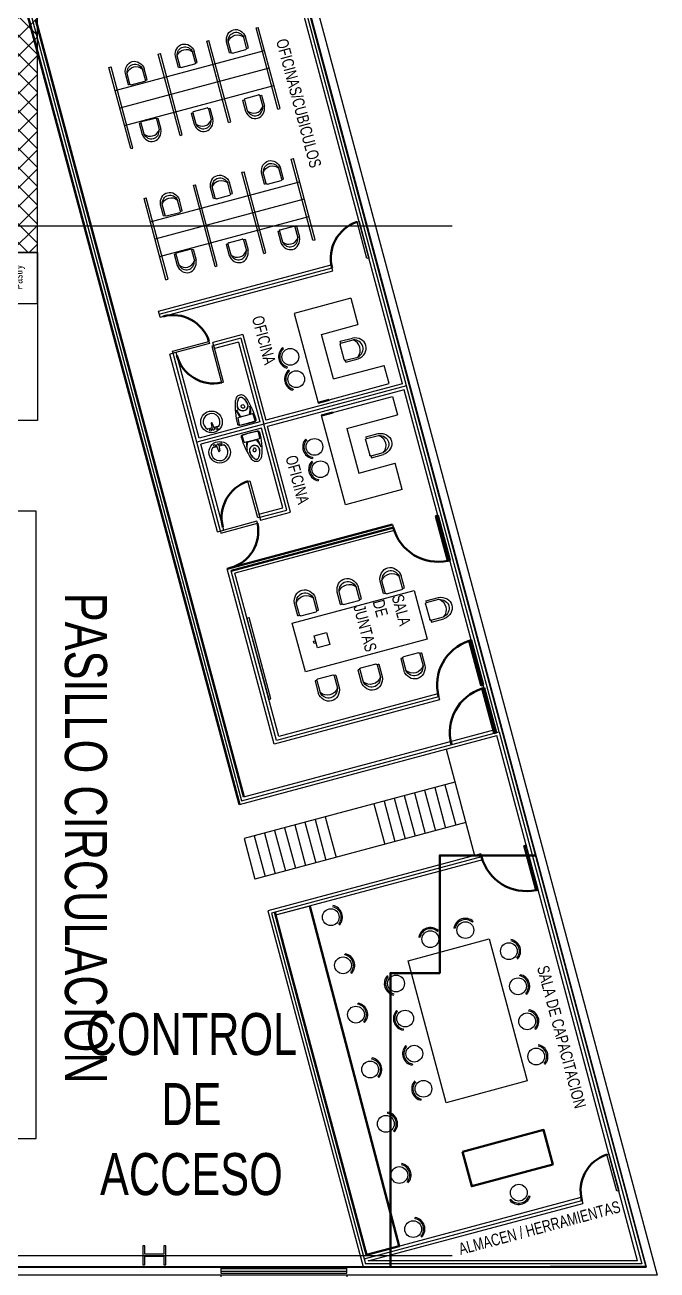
# Model space of a CAD drawing. Header units: millimetres. Extents: x 1263 to 3002, y 1308 to 2683.
# Drawn here: x 1688.26 to 1703.32, y 1352.96 to 1382.6 of the extents above; entities that cross this region are included whole.
import ezdxf
from ezdxf.lldxf.tags import DXFTag

# ---------------------------------------------------------------- set-up
doc = ezdxf.new("R2010")
doc.units = ezdxf.units.MM
doc.header["$PDMODE"] = 34
doc.linetypes.add('DASHDOT', pattern=[25.4, 12.7, -6.35, 0, -6.35])
for name, color, linetype in [('1- 2', 223, 'Continuous'), ('1- muro de carga', 5, 'Continuous'), ('DIM GENERAL', 1, 'Continuous'), ('ejes', 140, 'DASHDOT'), ('LINEA LIMITE DE ZONIFICACION', 2, 'Continuous'), ('Mezanine', 6, 'Continuous'), ('mobiliario', 8, 'Continuous'), ('MUEBLES', 43, 'Continuous')]:
    doc.layers.add(name, color=color, linetype=linetype)
doc.layers.add('muros', color=5, linetype='Continuous', lineweight=50)
doc.styles.add('ARRAY BASE$0$Standard', font='arial.ttf')
doc.styles.add('ARRAY BASE$0$STYLE1', font='swissc.ttf', dxfattribs={"width": 0.9})
doc.styles.get("Standard").update_dxf_attribs({"font": 'arial.ttf'})
doc.styles.add('TEXTO GENERAL', font='swissc.ttf', dxfattribs={"width": 0.9, "height": 1})
doc.styles.add('TEXTOS', font='romans.shx')
tags = doc.linetypes.add('ARRAY BASE$0$CACHE', pattern=[0.24, 0.12, -0.12]).pattern_tags.tags
tags[6:7] = [DXFTag(74, 4), DXFTag(75, 0), DXFTag(340, '0'), DXFTag(46, 1.0), DXFTag(50, 0.0), DXFTag(44, 0.0), DXFTag(45, 0.0)]
tags[4:5] = [DXFTag(74, 4), DXFTag(75, 0), DXFTag(340, '0'), DXFTag(46, 1.0), DXFTag(50, 0.0), DXFTag(44, 0.0), DXFTag(45, 0.0)]
doc.dimstyles.new('DIM-75P', dxfattribs={"dimtxt": 0.3, "dimasz": 0.3, "dimexe": 0.0675, "dimexo": 0.0468, "dimgap": 0.0375, "dimtad": 0, "dimtih": 1, "dimtoh": 1, "dimzin": 0, "dimdsep": 46, "dimtxsty": 'TEXTOS', "dimcen": 0.3, "dimclrd": 1, "dimclre": 1, "dimclrt": 2, "dimadec": 0, "dimazin": 0, "dimtfac": 1, "dimtmove": 1, "dimatfit": 3, "dimldrblk": 'flecha', "dimfxl": 0.045, "dimtolj": 1, "dimtzin": 0, "dimlwd": -1, "dimlwe": -1, "dimarcsym": 0})

# ---------------------------------------------------------------- blocks, each defined once
blk = doc.blocks.new('malla1x1')
at = {"color": 1, "linetype": 'Continuous', "ltscale": 0.01}
blk.add_lwpolyline([(80.173, 79.605), (0, 79.605), (0, 0), (101.556, 0)], close=True, dxfattribs=at)
blk = doc.blocks.new('planta conjunto')
at = {"layer": '1- 2', "lineweight": 25}
blk.add_lwpolyline([(150.822, 0.502), (150.371, 0.502), (150.371, 0.699), (150.324, 0.699), (150.324, 0.249), (150.371, 0.249), (150.371, 0.454), (150.822, 0.454), (150.822, 0.249), (150.869, 0.249), (150.869, 0.699), (150.822, 0.699), (150.822, 0.502)], dxfattribs=at)
blk.add_lwpolyline([(150.822, 0.502), (150.371, 0.502), (150.371, 0.699), (150.324, 0.699), (150.324, 0.249), (150.371, 0.249), (150.371, 0.454), (150.822, 0.454), (150.822, 0.249), (150.869, 0.249), (150.869, 0.699), (150.822, 0.699), (150.822, 0.502)], dxfattribs=at)
at = {"layer": '1- muro de carga', "lineweight": 25}
blk.add_lwpolyline([(0, 0), (0, 80), (141.082, 80), (162.567, 0)], close=True, dxfattribs=at)
blk.add_lwpolyline([(6.09, 0.197), (0.197, 0.197), (0.197, 79.803), (140.923, 79.803), (162.306, 0.197), (7.291, 0.197)], dxfattribs=at)
at = {"layer": 'ejes'}
for p, q in [((-8.01, 24.984), (162.449, 24.984)), ((-8.01, 0.474), (162.449, 0.474))]:
    blk.add_line(p, q, dxfattribs=at)
blk.add_blockref('malla1x1', (60.75, 0.197))
blk = doc.blocks.new('*D52')
at = {"layer": 'Defpoints', "color": 0, "ltscale": 0.01, "transparency": 16777216}
for p in [(1.5, 1.243), (-1.5, 0.15), (1.5, 0.15)]:
    blk.add_point(p, dxfattribs=at)
at = {"layer": 'DIM GENERAL', "color": 1, "ltscale": 0.01, "transparency": 16777216}
for p, q in [((-1.5, 0.197), (-1.5, 1.31)), ((-1.4, 1.243), (-0.138, 1.243)), ((1.4, 1.243), (0.137, 1.243)), ((1.5, 0.197), (1.5, 1.31))]:
    blk.add_line(p, q, dxfattribs=at)
for points in [[(-1.4, 1.226), (-1.4, 1.26), (-1.5, 1.243)], [(1.4, 1.226), (1.4, 1.26), (1.5, 1.243)]]:
    blk.add_solid(points, dxfattribs=at)
at = {"layer": 'DIM GENERAL', "color": 2, "ltscale": 0.01, "transparency": 16777216, "insert": (0, 1.243), "char_height": 0.2, "attachment_point": 5, "rotation": 90, "style": 'TEXTOS'}
blk.add_mtext('\\A1;3.00', dxfattribs=at)
blk = doc.blocks.new('flecha')
at = {"ltscale": 6}
for points in [[(-0.021, 0.03), (-0.106, 0.13), (-0.124, 0.055), (-0.124, 0.212)], [(-0.021, -0.03), (-0.106, -0.13), (-0.124, -0.055), (-0.124, -0.212)]]:
    blk.add_hatch(color=256, dxfattribs=at).paths.add_polyline_path(points)
for p, q in [((0.009, -0.017), (-0.137, 0.242)), ((0.009, 0.017), (-0.137, -0.242)), ((-0.127, 0.244), (-0.127, 0.025)), ((-0.127, 0.025), (-0.104, 0.122)), ((0, 0), (-0.104, 0.122)), ((0, 0), (-0.104, -0.122)), ((-0.127, -0.025), (-0.127, -0.244)), ((-0.127, -0.025), (-0.104, -0.122))]:
    blk.add_line(p, q, dxfattribs=at)
for points in [[(-0.021, 0.03), (-0.106, 0.13), (-0.124, 0.055), (-0.124, 0.212)], [(-0.021, -0.03), (-0.106, -0.13), (-0.124, -0.055), (-0.124, -0.212)]]:
    blk.add_lwpolyline(points, close=True, dxfattribs=at)
blk = doc.blocks.new('ARRAY BASE$0$KIOSKO DE ARMADO')
h = blk.add_hatch()
h.set_pattern_fill('ANSI37', color=256, scale=0.1, angle=180)
h.set_pattern_definition([(225, (2482.8771, 1339.67897), (0.224506403, -0.224506403), []), (315, (2482.8771, 1339.67897), (0.224506403, 0.224506403), [])])
h.paths.add_polyline_path([(7.2, 10), (0, 10), (0, 4), (7.2, 4)])
for points in [[(7.2, 10), (0, 10), (0, 4), (7.2, 4)], [(0, 4), (7.2, 4), (7.2, 0), (0, 0)], [(7.2, 4), (7.2, 0), (0, 0), (0, 4)], [(6.05, 3.39), (6.05, 4), (0, 4), (0, 3.39)], [(6.303, 2.79), (7.2, 2.79), (7.2, 4), (6.303, 4)], [(5.943, 2.825), (5.943, 3.265), (5.413, 3.265), (5.413, 2.825)], [(2.26, 2.12), (2.26, 2.84), (0, 2.84), (0, 2.12)], [(2.68, 2.78), (2.26, 2.78), (2.26, 2.12), (2.68, 2.12)], [(5.86, 2.79), (7.2, 2.79), (7.2, 0), (5.86, 0)], [(4.53, 2.46), (4.53, 1.12), (5.26, 1.12), (5.26, 2.46)], [(2.43, 1.12), (2.43, 2.12), (0, 2.12), (0, 1.12)], [(2.43, 1.96), (2.43, 1.12), (4.53, 1.12), (4.53, 1.96)], [(5.41, 0), (5.86, 0), (5.86, 2), (5.41, 2)], [(5.18, 0), (5.18, 1.12), (0, 1.12), (0, 0)]]:
    blk.add_lwpolyline(points, close=True)
at = {"attachment_point": 1, "style": 'TEXTO GENERAL'}
for s, insert, char_height, rotation in [('Kiosko Zenith/LSK', (4.722, 6.152), 0.50733, 180), ('Pastry', (6.643, 3.123), 0.2, 90), ('WIP/Empaque', (5.255, 2.761), 0.50733, 180), ('Espresso\\Pstation', (5.875, 2.891), 0.1, 180), ('Hand sink', (2.424, 2.218), 0.1, 90), ('Comp sink', (1.604, 2.382), 0.2, 180), ('Side storage', (4.741, 1.31), 0.2, 90), ('ice tower', (6.357, 1.074), 0.2, 90), ('Storage moduls', (1.942, 1.518), 0.2, 180), ('Hand off', (5.522, 0.609), 0.2, 90), ('Cold berverage', (3.448, 0.377), 0.2, 180)]:
    blk.add_mtext_dynamic_manual_height_columns(s, width=3.63915, gutter_width=2.537, heights=[0], dxfattribs=dict(at, insert=insert, char_height=char_height, rotation=rotation))
at = {"insert": (2.791, 1.689), "char_height": 0.2, "attachment_point": 1, "style": 'TEXTO GENERAL'}
blk.add_mtext_dynamic_manual_height_columns('Warming & brew', width=3.63915, gutter_width=2.537, heights=[0], dxfattribs=at)
blk = doc.blocks.new('10')
blk.add_blockref('ARRAY BASE$0$KIOSKO DE ARMADO', (-7.021, -38.48))
blk = doc.blocks.new('ARRAY BASE$0$PUERTA TRANSICION')
at = {"color": 1}
for points in [[(-1.5, 0), (1.5, 0), (1.5, 0.15), (-1.5, 0.15)], [(1.5, 0.05), (1.5, 0.1), (-1.5, 0.1), (-1.5, 0.05)]]:
    blk.add_lwpolyline(points, close=True, dxfattribs=at)
at = {"color": 2, "ltscale": 0.01, "insert": (0.263, 1.323), "char_height": 0.2, "attachment_point": 1, "rotation": 90}
blk.add_mtext_dynamic_manual_height_columns('H=3.00', width=0.44515, gutter_width=12.5, heights=[0], dxfattribs=at)
at = {"insert": (-0.529, 0.563), "char_height": 0.2, "attachment_point": 1, "style": 'ARRAY BASE$0$Standard'}
blk.add_mtext_dynamic_manual_height_columns('\\pxqc;PUERTA', width=1.32555, gutter_width=13.918, heights=[0.278], dxfattribs=at)
at = {"layer": 'DIM GENERAL', "ltscale": 0.01}
dim = blk.add_linear_dim(base=(1.5, 1.243), p1=(-1.5, 0.15), p2=(1.5, 0.15), angle=180, dimstyle='DIM-75P', dxfattribs=at)
dim.commit()
dim.dimension.update_dxf_attribs({"geometry": '*D52', "text_midpoint": (0, 1.243)})

msp = doc.modelspace()

# ---------------------------------------------------------------- linework, layer by layer
for p, q in [((1693.76632, 1382.53023), (1693.81848, 1382.54421)), ((1692.59217, 1382.21562), (1692.64433, 1382.22959)), ((1691.43565, 1381.90573), (1691.48782, 1381.91971)), ((1690.2615, 1381.59112), (1690.31367, 1381.60509)), ((1694.2845, 1380.59634), (1694.33667, 1380.61031)), ((1693.11035, 1380.28172), (1693.16252, 1380.2957)), ((1691.95384, 1379.97184), (1692.006, 1379.98582)), ((1690.77969, 1379.65722), (1690.83186, 1379.6712)), ((1694.6026, 1379.40919), (1694.65476, 1379.42317)), ((1693.42845, 1379.09458), (1693.48061, 1379.10856)), ((1692.27193, 1378.78469), (1692.3241, 1378.79867)), ((1691.09778, 1378.47008), (1691.14995, 1378.48406)), ((1696.21994, 1377.92442), (1696.45284, 1377.05523)), ((1695.12078, 1377.4753), (1695.17295, 1377.48928)), ((1693.94663, 1377.16069), (1693.9988, 1377.17466)), ((1696.45284, 1377.05523), (1696.40458, 1377.04215)), ((1692.79012, 1376.8508), (1692.84228, 1376.86478)), ((1691.61597, 1376.53619), (1691.66814, 1376.55016)), ((1692.65683, 1375.01963), (1691.78764, 1374.78673)), ((1692.65683, 1375.01963), (1691.78764, 1374.78673)), ((1692.75709, 1374.96908), (1692.70876, 1374.95628)), ((1692.75709, 1374.96908), (1692.70876, 1374.95628)), ((1692.98999, 1374.09989), (1692.75709, 1374.96908)), ((1692.98999, 1374.09989), (1692.75709, 1374.96908)), ((1693.61976, 1371.74958), (1693.85265, 1370.88039)), ((1693.61976, 1371.74958), (1693.85265, 1370.88039)), ((1693.85265, 1370.88039), (1693.8044, 1370.86731)), ((1693.85265, 1370.88039), (1693.8044, 1370.86731)), ((1700.14911, 1363.06737), (1700.19741, 1363.08031)), ((1695.04911, 1361.62318), (1694.22808, 1361.40319)), ((1702.16948, 1355.72043), (1702.40238, 1354.85124)), ((1702.40238, 1354.85124), (1702.35412, 1354.83816))]:
    msp.add_line(p, q)
at = {"color": 5}
for p, q in [((1695.59445, 1376.74758), (1695.55563, 1376.89247)), ((1692.77656, 1374.89644), (1692.73773, 1375.04133)), ((1693.34766, 1375.04945), (1693.85656, 1373.1502)), ((1693.83319, 1370.95303), (1693.87201, 1370.80814)), ((1699.11548, 1362.86805), (1694.04437, 1361.50925)), ((1699.15677, 1362.72383), (1694.22808, 1361.40319)), ((1694.04437, 1361.50925), (1696.31658, 1353.02923)), ((1694.22808, 1361.40319), (1696.39423, 1353.31901)), ((1696.39423, 1353.31901), (1701.50517, 1354.68848)), ((1701.50517, 1354.68848), (1701.54399, 1354.54359)), ((1696.43305, 1353.17412), (1701.54399, 1354.54359)), ((1702.85176, 1353.17412), (1696.43305, 1353.17412)), ((1703.01553, 1353.17412), (1703.01543, 1353.17412)), ((1703.05435, 1353.02923), (1696.31658, 1353.02923))]:
    msp.add_line(p, q, dxfattribs=at)
at = {"color": 6}
for p, q in [((1699.13489, 1362.79561), (1694.13622, 1361.45622)), ((1694.13622, 1361.45622), (1696.37482, 1353.10167)), ((1696.34119, 1353.22716), (1701.52453, 1354.61623)), ((1702.94882, 1353.10167), (1696.37482, 1353.10167))]:
    msp.add_line(p, q, dxfattribs=at)
for points in [[(1686.17766, 1356.0855), (1688.52824, 1356.0855), (1688.52824, 1371.02881), (1686.17766, 1371.02881)], [(1700.21963, 1357.46308), (1698.29055, 1356.9351), (1697.38468, 1360.31585), (1699.31377, 1360.84382)]]:
    msp.add_lwpolyline(points, close=True)
at = {"layer": '1- muro de carga', "lineweight": 25}
msp.add_line((1691.66075, 1395.51909), (1703.05435, 1353.02923), dxfattribs=at)
msp.add_lwpolyline([(1540.74837, 1352.83175), (1540.74837, 1432.83175), (1681.83059, 1432.83175), (1703.31559, 1352.83175)], close=True, dxfattribs=at)
msp.add_lwpolyline([(1546.83842, 1353.02922), (1540.94584, 1353.02922), (1540.94584, 1432.63428), (1681.67108, 1432.63428), (1703.05435, 1353.02923), (1548.03907, 1353.02923)], dxfattribs=at)
at = {"layer": 'Mezanine', "ltscale": 2}
for p, q in [((1699.55346, 1365.77331), (1691.60772, 1395.42723)), ((1691.46039, 1375.71751), (1695.57504, 1376.82003)), ((1698.29302, 1365.35793), (1698.97059, 1362.82923)), ((1698.5024, 1364.57654), (1693.47958, 1363.23068)), ((1698.01943, 1364.44713), (1698.27825, 1363.48121)), ((1698.26091, 1364.51184), (1698.51973, 1363.54591)), ((1696.81203, 1364.12361), (1697.07084, 1363.15768)), ((1697.05351, 1364.18831), (1697.31233, 1363.22239)), ((1697.29499, 1364.25302), (1697.55381, 1363.28709)), ((1697.53647, 1364.31772), (1697.79529, 1363.3518)), ((1697.77795, 1364.38243), (1698.03677, 1363.4165)), ((1696.57054, 1364.05891), (1696.82936, 1363.09298)), ((1698.76122, 1363.61062), (1693.7384, 1362.26476)), ((1694.68699, 1363.55421), (1694.94581, 1362.58828)), ((1694.92847, 1363.61891), (1695.18729, 1362.65299)), ((1695.16995, 1363.68362), (1695.42877, 1362.71769)), ((1695.41143, 1363.74832), (1695.67025, 1362.7824)), ((1693.47958, 1363.23068), (1693.7384, 1362.26476)), ((1693.72106, 1363.29539), (1693.97988, 1362.32946)), ((1693.96254, 1363.36009), (1694.22136, 1362.39417)), ((1694.20403, 1363.4248), (1694.46285, 1362.45887)), ((1694.44551, 1363.4895), (1694.70433, 1362.52358)), ((1699.17764, 1362.82923), (1700.4219, 1362.82923))]:
    msp.add_line(p, q, dxfattribs=at)
at = {"layer": 'Mezanine', "color": 5, "ltscale": 2}
for p, q in [((1696.45284, 1377.05523), (1691.83292, 1394.29701)), ((1691.4409, 1375.78993), (1695.55563, 1376.89247)), ((1697.25518, 1374.06086), (1696.45284, 1377.05523)), ((1691.47987, 1375.64508), (1695.59445, 1376.74758)), ((1691.47987, 1375.64508), (1691.4409, 1375.78993)), ((1693.45372, 1375.23316), (1692.73774, 1375.04131)), ((1693.45372, 1375.23316), (1694.00145, 1373.18903)), ((1691.85995, 1374.80611), (1691.71453, 1374.76714)), ((1692.40767, 1372.76198), (1691.85995, 1374.80611)), ((1693.34766, 1375.04945), (1692.77656, 1374.89642)), ((1692.84619, 1370.53327), (1691.71453, 1374.76714)), ((1691.89876, 1374.66124), (1691.90178, 1374.66205)), ((1691.89876, 1374.66124), (1691.90178, 1374.66205)), ((1691.90179, 1374.66203), (1691.89877, 1374.66122)), ((1697.25518, 1374.06086), (1694.00145, 1373.18903)), ((1697.294, 1373.91597), (1694.04027, 1373.04414)), ((1699.46161, 1365.82634), (1697.294, 1373.91597)), ((1693.85656, 1373.1502), (1692.40767, 1372.76198)), ((1694.588, 1370.99999), (1694.04027, 1373.04414)), ((1693.89538, 1373.00532), (1692.44649, 1372.61709)), ((1694.40429, 1371.10605), (1693.89538, 1373.00532)), ((1692.99422, 1370.57294), (1692.44649, 1372.61709)), ((1693.83319, 1370.95303), (1694.40429, 1371.10605)), ((1693.87201, 1370.80814), (1694.588, 1370.99999)), ((1692.9554, 1370.71783), (1692.95842, 1370.71863)), ((1692.9554, 1370.71783), (1692.95842, 1370.71863)), ((1697.01573, 1370.7097), (1697.05455, 1370.56481)), ((1692.84619, 1370.53327), (1692.99422, 1370.57294)), ((1692.99516, 1370.56942), (1692.99422, 1370.57294)), ((1697.05455, 1370.56481), (1693.26197, 1369.54859)), ((1694.19765, 1365.47703), (1693.08084, 1369.65535)), ((1693.22246, 1369.69709), (1693.22341, 1369.69357)), ((1694.30372, 1365.66074), (1693.26197, 1369.54859)), ((1698.13512, 1366.53207), (1694.19765, 1365.47703)), ((1698.0963, 1366.67696), (1694.30372, 1365.66074)), ((1698.0963, 1366.67696), (1698.13512, 1366.53207)), ((1693.3668, 1364.03795), (1699.50043, 1365.68146)), ((1693.47287, 1364.22167), (1699.46161, 1365.82634)), ((1702.85176, 1353.17412), (1699.50043, 1365.68146)), ((1699.11548, 1362.86805), (1699.1543, 1362.72316)), ((1700.4219, 1362.82923), (1700.4219, 1362.82923))]:
    msp.add_line(p, q, dxfattribs=at)
at = {"layer": 'Mezanine', "color": 6, "ltscale": 2}
for p, q in [((1688.42529, 1382.76971), (1693.41984, 1364.12981)), ((1693.40069, 1375.1413), (1692.75715, 1374.96887)), ((1693.40069, 1375.1413), (1693.94841, 1373.09717)), ((1692.91583, 1370.55195), (1691.7875, 1374.7867)), ((1697.34703, 1374.00783), (1692.35464, 1372.67012)), ((1697.34703, 1374.00783), (1692.35464, 1372.67012)), ((1694.49614, 1371.05302), (1693.94841, 1373.09717)), ((1693.85265, 1370.88039), (1694.49614, 1371.05302)), ((1693.17012, 1369.60163), (1697.03514, 1370.63726)), ((1694.25069, 1365.56889), (1693.17012, 1369.60163)), ((1699.17691, 1366.88886), (1699.12746, 1366.87561)), ((1698.11324, 1366.60385), (1694.25069, 1365.56889)), ((1693.41984, 1364.12981), (1699.55346, 1365.77331)), ((1699.48102, 1365.7539), (1699.43157, 1365.74065)), ((1699.55346, 1365.77331), (1702.94882, 1353.10167))]:
    msp.add_line(p, q, dxfattribs=at)
at = {"layer": 'Mezanine', "color": 7, "ltscale": 2}
for p, q in [((1694.2845, 1380.59634), (1693.76632, 1382.53023)), ((1694.33667, 1380.61031), (1693.81848, 1382.54421)), ((1693.11035, 1380.28172), (1692.59217, 1382.21562)), ((1693.16252, 1380.2957), (1692.64433, 1382.22959)), ((1690.40956, 1381.03858), (1693.96654, 1381.99167)), ((1692.006, 1379.98582), (1691.48782, 1381.91971)), ((1691.95384, 1379.97184), (1691.43565, 1381.90573)), ((1690.77969, 1379.65722), (1690.2615, 1381.59112)), ((1690.83186, 1379.6712), (1690.31367, 1381.60509)), ((1694.07758, 1381.57726), (1690.5206, 1380.62417)), ((1690.63164, 1380.20977), (1694.18862, 1381.16286)), ((1695.12078, 1377.4753), (1694.6026, 1379.40919)), ((1695.17295, 1377.48928), (1694.65476, 1379.42317)), ((1693.94663, 1377.16069), (1693.42845, 1379.09458)), ((1693.9988, 1377.17466), (1693.48061, 1379.10856)), ((1691.24584, 1377.91754), (1694.80282, 1378.87063)), ((1692.79012, 1376.8508), (1692.27193, 1378.78469)), ((1692.84228, 1376.86478), (1692.3241, 1378.79867)), ((1691.61597, 1376.53619), (1691.09778, 1378.47008)), ((1691.66814, 1376.55016), (1691.14995, 1378.48406)), ((1694.91386, 1378.45622), (1691.35688, 1377.50313)), ((1691.46792, 1377.08873), (1695.0249, 1378.04182)), ((1696.17164, 1377.91148), (1696.21994, 1377.92442)), ((1696.40458, 1377.04215), (1696.17164, 1377.91148)), ((1696.02364, 1376.09555), (1694.67458, 1375.73407)), ((1696.02364, 1376.09555), (1696.19187, 1375.4677)), ((1694.67458, 1375.73407), (1695.24398, 1373.60903)), ((1695.32577, 1375.23562), (1696.19187, 1375.4677)), ((1695.61047, 1374.17311), (1695.32577, 1375.23562)), ((1691.77456, 1374.83499), (1692.64389, 1375.06793)), ((1691.7875, 1374.7867), (1691.77456, 1374.83499)), ((1692.64389, 1375.06793), (1692.65683, 1375.01963)), ((1692.70876, 1374.95628), (1692.9417, 1374.08695)), ((1692.70876, 1374.95628), (1692.9417, 1374.08695)), ((1695.61047, 1374.17311), (1696.81788, 1374.49663)), ((1696.93435, 1374.06196), (1696.81788, 1374.49663)), ((1692.9417, 1374.08695), (1692.98999, 1374.09989)), ((1692.9417, 1374.08695), (1692.98999, 1374.09989)), ((1695.24398, 1373.60903), (1696.93435, 1374.06196)), ((1695.32633, 1373.30167), (1697.0167, 1373.7546)), ((1697.0167, 1373.7546), (1697.13317, 1373.31994)), ((1695.92577, 1372.99641), (1697.13317, 1373.31994)), ((1695.89574, 1371.17663), (1695.32633, 1373.30167)), ((1695.92577, 1372.99641), (1696.21047, 1371.9339)), ((1696.21047, 1371.9339), (1697.07657, 1372.16597)), ((1697.2448, 1371.53812), (1697.07657, 1372.16597)), ((1693.57146, 1371.73664), (1693.61976, 1371.74958)), ((1693.57146, 1371.73664), (1693.61976, 1371.74958)), ((1693.8044, 1370.86731), (1693.57146, 1371.73664)), ((1693.8044, 1370.86731), (1693.57146, 1371.73664)), ((1697.2448, 1371.53812), (1695.89574, 1371.17663)), ((1693.78452, 1370.78472), (1692.91518, 1370.55178)), ((1692.92812, 1370.50348), (1693.79746, 1370.73642)), ((1693.79746, 1370.73642), (1693.78452, 1370.78472)), ((1692.91518, 1370.55178), (1692.92812, 1370.50348)), ((1694.62862, 1368.36019), (1697.5264, 1369.13665)), ((1697.5264, 1369.13665), (1697.83698, 1367.97754)), ((1693.54867, 1368.47861), (1693.59697, 1368.49155)), ((1693.54867, 1368.47861), (1694.06631, 1366.54676)), ((1694.11461, 1366.5597), (1693.59697, 1368.49155)), ((1694.9392, 1367.20108), (1694.62862, 1368.36019)), ((1697.83698, 1367.97754), (1694.9392, 1367.20108)), ((1695.15151, 1368.06031), (1695.44128, 1368.13795)), ((1695.22915, 1367.77053), (1695.15151, 1368.06031)), ((1695.44128, 1368.13795), (1695.51893, 1367.84818)), ((1695.13556, 1367.92663), (1695.18386, 1367.93957)), ((1695.1485, 1367.87833), (1695.13556, 1367.92663)), ((1695.1968, 1367.89127), (1695.1485, 1367.87833)), ((1695.51893, 1367.84818), (1695.22915, 1367.77053)), ((1694.06631, 1366.54676), (1694.11461, 1366.5597)), ((1700.48211, 1362.01779), (1700.19741, 1363.08031)), ((1702.12118, 1355.70749), (1702.16948, 1355.72043)), ((1702.35412, 1354.83816), (1702.12118, 1355.70749))]:
    msp.add_line(p, q, dxfattribs=at)
at = {"layer": 'mobiliario', "color": 7}
for p, q in [((1694.41868, 1374.89196), (1694.39933, 1374.91489)), ((1694.50382, 1374.46279), (1694.49469, 1374.43422)), ((1694.56102, 1374.36075), (1694.54166, 1374.38368)), ((1694.64616, 1373.93158), (1694.63703, 1373.90301)), ((1694.96989, 1372.72342), (1694.94769, 1372.7436)), ((1695.11223, 1372.19221), (1695.09003, 1372.21239)), ((1695.11073, 1372.30918), (1695.10544, 1372.27965)), ((1695.25307, 1371.77797), (1695.24777, 1371.74844))]:
    msp.add_line(p, q, dxfattribs=at)
for points in [[(1698.91831, 1361.2358), (1698.93849, 1361.258)], [(1697.66858, 1360.8779), (1697.63905, 1360.88319)], [(1698.08283, 1361.01874), (1698.10301, 1361.04094)], [(1698.50407, 1361.09496), (1698.47454, 1361.10025)], [(1695.87993, 1360.45848), (1695.88522, 1360.488)], [(1696.02077, 1360.04423), (1696.04297, 1360.02405)], [(1700.04753, 1359.95949), (1700.05283, 1359.98902)], [(1700.18838, 1359.54525), (1700.21057, 1359.52507)], [(1696.18843, 1359.28463), (1696.19372, 1359.31416)], [(1697.13123, 1359.1124), (1697.10903, 1359.13258)], [(1700.26459, 1359.12401), (1700.26989, 1359.15354)], [(1696.32927, 1358.87038), (1696.35147, 1358.8502)], [(1697.27207, 1358.69815), (1697.26678, 1358.66862)], [(1700.40544, 1358.70976), (1700.42763, 1358.68958)], [(1697.34829, 1358.27691), (1697.32609, 1358.29709)], [(1696.52507, 1357.97744), (1696.53037, 1358.00697)], [(1697.48913, 1357.86267), (1697.48384, 1357.83314)], [(1696.66592, 1357.56319), (1696.68811, 1357.54301)], [(1696.89947, 1356.68474), (1696.90476, 1356.71427)], [(1697.04031, 1356.27049), (1697.06251, 1356.25031)], [(1699.83168, 1354.63723), (1699.80876, 1354.61788)], [(1700.26085, 1354.72238), (1700.28943, 1354.71325)], [(1697.55065, 1354.17829), (1697.55594, 1354.20782)], [(1697.69149, 1353.76404), (1697.71369, 1353.74386)]]:
    msp.add_lwpolyline(points, dxfattribs=at)
for centre in [(1694.57994, 1374.70093), (1694.72227, 1374.16972), (1695.15487, 1372.55525), (1695.29721, 1372.02404), (1695.54378, 1361.35885), (1698.75014, 1361.05082), (1697.91466, 1360.83376), (1699.78634, 1360.5489), (1695.83579, 1360.2124), (1697.09915, 1359.77971), (1700.0034, 1359.71342), (1696.14429, 1359.03856), (1697.31621, 1358.94423), (1700.22046, 1358.87793), (1697.53327, 1358.10874), (1700.43751, 1358.04245), (1696.48094, 1357.73136), (1697.75033, 1357.27326), (1696.85533, 1356.43867), (1697.17621, 1355.21874), (1700.02272, 1354.79849), (1697.50651, 1353.93221)]:
    msp.add_circle(centre, 0.2, dxfattribs=at)
for centre, radius, start, end in [((1694.57994, 1374.70093), 0.28, 130.168527, 252.274896), ((1694.57994, 1374.70093), 0.25, 130.168527, 252.274896), ((1694.72227, 1374.16972), 0.28, 130.168527, 252.274896), ((1694.72227, 1374.16972), 0.25, 130.168527, 252.274896), ((1695.15487, 1372.55525), 0.28, 137.725104, 259.831473), ((1695.15487, 1372.55525), 0.25, 137.725104, 259.831473), ((1695.29721, 1372.02404), 0.28, 137.725104, 259.831473), ((1695.29721, 1372.02404), 0.25, 137.725104, 259.831473), ((1695.54378, 1361.35885), 0.25, 317.725104, 79.831473), ((1695.54378, 1361.35885), 0.28, 317.725104, 79.831473), ((1698.75014, 1361.05082), 0.28, 47.725104, 169.831473), ((1698.75014, 1361.05082), 0.25, 47.725104, 169.831473), ((1697.91466, 1360.83376), 0.28, 47.725104, 169.831473), ((1697.91466, 1360.83376), 0.25, 47.725104, 169.831473), ((1699.78634, 1360.5489), 0.25, 317.725104, 79.831473), ((1699.78634, 1360.5489), 0.28, 317.725104, 79.831473), ((1695.83579, 1360.2124), 0.25, 317.725104, 79.831473), ((1695.83579, 1360.2124), 0.28, 317.725104, 79.831473), ((1697.09915, 1359.77971), 0.28, 137.725104, 259.831473), ((1700.0034, 1359.71342), 0.28, 317.725104, 79.831473), ((1697.09915, 1359.77971), 0.25, 137.725104, 259.831473), ((1700.0034, 1359.71342), 0.25, 317.725104, 79.831473), ((1696.14429, 1359.03856), 0.25, 317.725104, 79.831473), ((1696.14429, 1359.03856), 0.28, 317.725104, 79.831473), ((1697.31621, 1358.94423), 0.28, 137.725104, 259.831473), ((1697.31621, 1358.94423), 0.25, 137.725104, 259.831473), ((1700.22046, 1358.87793), 0.25, 317.725104, 79.831473), ((1700.22046, 1358.87793), 0.28, 317.725104, 79.831473), ((1697.53327, 1358.10874), 0.28, 137.725104, 259.831473), ((1697.53327, 1358.10874), 0.25, 137.725104, 259.831473), ((1700.43751, 1358.04245), 0.25, 317.725104, 79.831473), ((1700.43751, 1358.04245), 0.28, 317.725104, 79.831473), ((1696.48094, 1357.73136), 0.25, 317.725104, 79.831473), ((1696.48094, 1357.73136), 0.28, 317.725104, 79.831473), ((1697.75033, 1357.27326), 0.28, 137.725104, 259.831473), ((1697.75033, 1357.27326), 0.25, 137.725104, 259.831473), ((1696.85533, 1356.43867), 0.28, 317.725104, 79.831473), ((1696.85533, 1356.43867), 0.25, 317.725104, 79.831473), ((1697.17621, 1355.21874), 0.25, 317.725104, 79.831473), ((1697.17621, 1355.21874), 0.28, 317.725104, 79.831473), ((1700.02272, 1354.79849), 0.28, 220.168527, 342.274896), ((1700.02272, 1354.79849), 0.25, 220.168527, 342.274896), ((1697.50651, 1353.93221), 0.25, 317.725104, 79.831473), ((1697.50651, 1353.93221), 0.28, 317.725104, 79.831473)]:
    msp.add_arc(centre, radius, start, end, dxfattribs=at)
at = {"layer": 'MUEBLES', "color": 7}
for p, q in [((1693.17147, 1381.95177), (1693.10177, 1382.21187)), ((1693.54018, 1382.05057), (1693.47049, 1382.31067)), ((1693.5812, 1382.05551), (1693.51075, 1382.31846)), ((1692.32293, 1381.70499), (1692.25324, 1381.96509)), ((1692.36395, 1381.70993), (1692.29349, 1381.97288)), ((1693.13348, 1381.93554), (1693.06227, 1382.20129)), ((1693.13348, 1381.93554), (1693.17298, 1381.94612)), ((1693.20071, 1381.93219), (1693.52465, 1382.01899)), ((1693.54132, 1382.04482), (1693.5812, 1382.05551)), ((1691.91622, 1381.58996), (1691.84501, 1381.85571)), ((1691.95421, 1381.60619), (1691.88452, 1381.86629)), ((1691.98346, 1381.58661), (1692.3074, 1381.67341)), ((1692.32406, 1381.69924), (1692.36395, 1381.70993)), ((1690.72468, 1381.17821), (1690.65347, 1381.44396)), ((1690.76267, 1381.19445), (1690.69297, 1381.45455)), ((1691.13138, 1381.29324), (1691.06169, 1381.55334)), ((1691.1724, 1381.29818), (1691.10195, 1381.56113)), ((1691.91622, 1381.58996), (1691.95573, 1381.60054)), ((1690.72468, 1381.17821), (1690.76418, 1381.1888)), ((1690.79191, 1381.17486), (1691.11585, 1381.26166)), ((1691.13252, 1381.28749), (1691.1724, 1381.29818)), ((1693.44574, 1380.81223), (1693.48524, 1380.82281)), ((1693.44574, 1380.81223), (1693.51694, 1380.54648)), ((1693.48676, 1380.81716), (1693.55645, 1380.55706)), ((1693.50229, 1380.84875), (1693.82623, 1380.93555)), ((1693.85358, 1380.92151), (1693.89347, 1380.9322)), ((1693.85547, 1380.91596), (1693.92517, 1380.65586)), ((1693.89347, 1380.9322), (1693.96392, 1380.66924)), ((1692.21878, 1380.50288), (1692.25828, 1380.51347)), ((1692.21878, 1380.50288), (1692.28998, 1380.23713)), ((1692.2598, 1380.50781), (1692.32949, 1380.24771)), ((1692.27533, 1380.5394), (1692.59927, 1380.6262)), ((1692.62662, 1380.61216), (1692.66651, 1380.62285)), ((1692.62851, 1380.60661), (1692.69821, 1380.34651)), ((1692.66651, 1380.62285), (1692.73696, 1380.35989)), ((1690.98099, 1380.26369), (1691.0205, 1380.27428)), ((1690.98099, 1380.26369), (1691.0522, 1379.99794)), ((1691.02201, 1380.26863), (1691.09171, 1380.00853)), ((1691.03754, 1380.30021), (1691.36149, 1380.38701)), ((1691.38883, 1380.37297), (1691.42872, 1380.38366)), ((1691.39073, 1380.36742), (1691.46042, 1380.10732)), ((1691.42872, 1380.38366), (1691.49918, 1380.12071)), ((1693.96976, 1378.8145), (1693.89855, 1379.08025)), ((1694.00775, 1378.83073), (1693.93805, 1379.09083)), ((1694.37646, 1378.92953), (1694.30677, 1379.18963)), ((1694.41748, 1378.93447), (1694.34703, 1379.19742)), ((1692.7525, 1378.46892), (1692.68129, 1378.73467)), ((1692.79049, 1378.48516), (1692.7208, 1378.74526)), ((1693.15921, 1378.58395), (1693.08952, 1378.84405)), ((1693.20023, 1378.58889), (1693.12977, 1378.85184)), ((1693.96976, 1378.8145), (1694.00926, 1378.82508)), ((1694.03699, 1378.81115), (1694.36093, 1378.89795)), ((1694.3776, 1378.92378), (1694.41748, 1378.93447)), ((1691.96766, 1378.17221), (1691.89797, 1378.43231)), ((1692.00868, 1378.17714), (1691.93823, 1378.44009)), ((1692.7525, 1378.46892), (1692.79201, 1378.47951)), ((1692.81974, 1378.46557), (1693.14368, 1378.55237)), ((1693.16034, 1378.5782), (1693.20023, 1378.58889)), ((1691.56096, 1378.05717), (1691.48975, 1378.32292)), ((1691.59895, 1378.07341), (1691.52925, 1378.33351)), ((1691.56096, 1378.05717), (1691.60046, 1378.06776)), ((1691.62819, 1378.05382), (1691.95213, 1378.14062)), ((1691.9688, 1378.16645), (1692.00868, 1378.17714)), ((1694.33857, 1377.72771), (1694.66251, 1377.81451)), ((1694.68986, 1377.80047), (1694.72975, 1377.81116)), ((1694.69175, 1377.79492), (1694.76145, 1377.53482)), ((1694.72975, 1377.81116), (1694.8002, 1377.5482)), ((1693.11161, 1377.41836), (1693.43555, 1377.50516)), ((1693.4629, 1377.49112), (1693.50278, 1377.50181)), ((1693.46479, 1377.48557), (1693.53449, 1377.22547)), ((1693.50278, 1377.50181), (1693.57324, 1377.23886)), ((1694.28202, 1377.69119), (1694.32152, 1377.70177)), ((1694.28202, 1377.69119), (1694.35322, 1377.42544)), ((1694.32304, 1377.69612), (1694.39273, 1377.43602)), ((1691.87382, 1377.17917), (1692.19777, 1377.26597)), ((1692.22511, 1377.25193), (1692.265, 1377.26262)), ((1692.22701, 1377.24638), (1692.2967, 1376.98628)), ((1692.265, 1377.26262), (1692.33546, 1376.99967)), ((1693.05506, 1377.38184), (1693.09456, 1377.39243)), ((1693.05506, 1377.38184), (1693.12626, 1377.11609)), ((1693.09608, 1377.38678), (1693.16577, 1377.12668)), ((1691.81727, 1377.14265), (1691.85678, 1377.15324)), ((1691.81727, 1377.14265), (1691.88848, 1376.8769)), ((1691.85829, 1377.14759), (1691.92799, 1376.88749)), ((1695.76849, 1375.0701), (1696.06035, 1375.1483)), ((1695.78651, 1375.02793), (1696.0752, 1375.10529)), ((1695.86111, 1374.63593), (1695.76477, 1374.99548)), ((1695.78035, 1375.02583), (1695.76849, 1375.0701)), ((1695.90164, 1374.57316), (1695.88989, 1374.61701)), ((1695.89617, 1374.61869), (1696.18486, 1374.69604)), ((1695.90164, 1374.57316), (1696.19661, 1374.65219)), ((1692.69905, 1373.11403), (1692.72122, 1372.97858)), ((1692.77641, 1372.99337), (1692.72332, 1373.12053)), ((1692.87662, 1373.0498), (1692.7653, 1373.01998)), ((1693.55737, 1373.11396), (1693.37414, 1373.06486)), ((1692.71658, 1373.00692), (1692.60622, 1372.97735)), ((1693.61816, 1372.88711), (1693.43492, 1372.83801)), ((1696.37423, 1372.72092), (1696.47058, 1372.36137)), ((1696.37795, 1372.79555), (1696.67292, 1372.87458)), ((1696.37795, 1372.79555), (1696.3897, 1372.7517)), ((1696.39597, 1372.75338), (1696.68467, 1372.83073)), ((1692.83649, 1372.55941), (1692.72613, 1372.52984)), ((1692.87486, 1372.45789), (1692.82634, 1372.58627)), ((1692.88153, 1372.60106), (1692.89913, 1372.4644)), ((1692.99653, 1372.6023), (1692.88521, 1372.57247)), ((1696.50563, 1372.34413), (1696.79432, 1372.42149)), ((1696.49925, 1372.34288), (1696.51111, 1372.2986)), ((1696.51111, 1372.2986), (1696.80297, 1372.37681)), ((1697.25073, 1369.19189), (1697.17338, 1369.48058)), ((1697.29626, 1369.19737), (1697.21806, 1369.48923)), ((1696.22725, 1368.93156), (1696.1499, 1369.22025)), ((1696.27278, 1368.93703), (1696.19458, 1369.22889)), ((1696.79932, 1369.06422), (1696.72028, 1369.35918)), ((1696.84149, 1369.08224), (1696.76413, 1369.37093)), ((1697.25199, 1369.18551), (1697.29626, 1369.19737)), ((1695.21006, 1368.6633), (1695.1327, 1368.95199)), ((1695.25559, 1368.66877), (1695.17739, 1368.96063)), ((1695.77584, 1368.80388), (1695.6968, 1369.09884)), ((1695.81801, 1368.8219), (1695.74065, 1369.11059)), ((1695.85047, 1368.80016), (1696.21002, 1368.8965)), ((1696.22851, 1368.92517), (1696.27278, 1368.93703)), ((1696.79932, 1369.06422), (1696.84317, 1369.07596)), ((1696.87394, 1369.0605), (1697.23349, 1369.15684)), ((1697.80579, 1368.89125), (1698.10677, 1368.9719)), ((1697.80579, 1368.89125), (1697.81778, 1368.84651)), ((1697.82418, 1368.84823), (1698.11876, 1368.92716)), ((1694.75864, 1368.53562), (1694.67961, 1368.83058)), ((1694.80081, 1368.55364), (1694.72346, 1368.84233)), ((1694.83327, 1368.5319), (1695.19282, 1368.62824)), ((1695.21131, 1368.65691), (1695.25559, 1368.66877)), ((1695.77584, 1368.80388), (1695.81969, 1368.81563)), ((1697.80199, 1368.81511), (1697.9003, 1368.44822)), ((1694.75864, 1368.53562), (1694.80249, 1368.54737)), ((1697.92956, 1368.42935), (1697.94166, 1368.38417)), ((1697.93607, 1368.43063), (1698.23065, 1368.50956)), ((1697.94166, 1368.38417), (1698.23947, 1368.46397)), ((1696.61502, 1367.38501), (1696.25547, 1367.28866)), ((1696.68965, 1367.38129), (1696.6458, 1367.36954)), ((1696.68965, 1367.38129), (1696.76868, 1367.08632)), ((1697.25417, 1367.52826), (1697.2099, 1367.51639)), ((1697.2099, 1367.51639), (1697.2881, 1367.22453)), ((1697.25543, 1367.52187), (1697.33278, 1367.23318)), ((1697.63222, 1367.65327), (1697.27267, 1367.55693)), ((1697.70684, 1367.64955), (1697.66299, 1367.6378)), ((1697.66467, 1367.63153), (1697.74203, 1367.34284)), ((1697.70684, 1367.64955), (1697.78588, 1367.35459)), ((1695.59154, 1367.12467), (1695.23199, 1367.02833)), ((1695.66617, 1367.12095), (1695.62232, 1367.1092)), ((1695.624, 1367.10293), (1695.70135, 1366.81424)), ((1695.66617, 1367.12095), (1695.7452, 1366.82599)), ((1696.23697, 1367.25999), (1696.1927, 1367.24813)), ((1696.1927, 1367.24813), (1696.2709, 1366.95627)), ((1696.23823, 1367.25361), (1696.31558, 1366.96492)), ((1696.64748, 1367.36327), (1696.72483, 1367.07457)), ((1695.2135, 1366.99966), (1695.16922, 1366.98779)), ((1695.16922, 1366.98779), (1695.24743, 1366.69594)), ((1695.21475, 1366.99327), (1695.29211, 1366.70458))]:
    msp.add_line(p, q, dxfattribs=at)
for points in [[(1693.73538, 1373.17152, 0.39974944), (1693.74196, 1373.18526), (1693.69306, 1373.33575, 0.39895955), (1693.67913, 1373.34331), (1693.50819, 1373.29751), (1693.33725, 1373.25171, 0.39895955), (1693.32897, 1373.23819), (1693.36187, 1373.08342, 0.39974944), (1693.37414, 1373.06486, -0.44429317), (1693.32823, 1373.09457, -0.08266886), (1693.27883, 1373.65803)], [(1693.73538, 1373.17152, -0.02553737), (1693.55737, 1373.11396), (1693.74061, 1373.16306, 0.44429317), (1693.76551, 1373.21174, 0.08266886), (1693.52657, 1373.72441, 0.13693872), (1693.46607, 1373.7807, 0.185158), (1693.3762, 1373.79011, 0.185158), (1693.30308, 1373.73702, 0.13693872), (1693.27883, 1373.65803)], [(1693.32321, 1373.50833, -0.12261164), (1693.3435, 1373.69288, -0.27575842), (1693.38955, 1373.74029, -0.27575842), (1693.45313, 1373.72226, -0.12261164), (1693.56299, 1373.57258)], [(1693.32498, 1373.514, -0.11366283), (1693.34383, 1373.68732, -0.29866623), (1693.38991, 1373.73895, -0.29866623), (1693.45562, 1373.71727, -0.11366283), (1693.55862, 1373.5766)], [(1693.30025, 1373.44013, 0.10293384), (1693.40718, 1373.27876, 0.26662364), (1693.41382, 1373.27699), (1693.507, 1373.30196), (1693.60017, 1373.32692, 0.26662364), (1693.60505, 1373.33178, 0.10293384), (1693.61697, 1373.52499)], [(1693.55286, 1373.59517, -0.49236941), (1693.4772, 1373.41317, -0.49236941), (1693.32068, 1373.53296)], [(1693.55261, 1373.58988, -0.4810095), (1693.47649, 1373.41584, -0.4810095), (1693.32353, 1373.5285)], [(1693.80109, 1372.92627, -0.39974944), (1693.81366, 1372.91766), (1693.84656, 1372.76288, -0.39895955), (1693.83828, 1372.74937), (1693.66734, 1372.70356), (1693.4964, 1372.65776, -0.39895955), (1693.48247, 1372.66532), (1693.43357, 1372.81581, -0.39974944), (1693.43492, 1372.83801, 0.44429317), (1693.41002, 1372.78933, 0.08266886), (1693.64896, 1372.27666)], [(1693.55856, 1372.47608, -0.10293384), (1693.57048, 1372.6693, -0.26662364), (1693.57536, 1372.67415), (1693.66853, 1372.69912), (1693.76171, 1372.72408, -0.26662364), (1693.76835, 1372.72232, -0.10293384), (1693.87528, 1372.56095)], [(1693.80109, 1372.92627, 0.02553737), (1693.61816, 1372.88711), (1693.80139, 1372.93621, -0.44429317), (1693.8473, 1372.9065, -0.08266886), (1693.8967, 1372.34305, -0.13693872), (1693.87245, 1372.26405, -0.185158), (1693.79933, 1372.21096, -0.185158), (1693.70946, 1372.22038, -0.13693872), (1693.64896, 1372.27666)], [(1693.85485, 1372.46811, 0.49236941), (1693.69833, 1372.58791, 0.49236941), (1693.62267, 1372.4059)], [(1693.852, 1372.47257, 0.4810095), (1693.69904, 1372.58524, 0.4810095), (1693.62292, 1372.41119)], [(1693.61254, 1372.4285, 0.12261164), (1693.7224, 1372.27882, 0.27575842), (1693.78598, 1372.26079, 0.27575842), (1693.83203, 1372.30819, 0.12261164), (1693.85233, 1372.49275)], [(1693.61692, 1372.42447, 0.11366283), (1693.71991, 1372.2838, 0.29866623), (1693.78562, 1372.26212, 0.29866623), (1693.8317, 1372.31375, 0.11366283), (1693.85055, 1372.48707)]]:
    msp.add_lwpolyline(points, format="xyb", dxfattribs=at)
for points in [[(1693.44677, 1373.56281, -0.32357867), (1693.49198, 1373.50861, -0.53985065), (1693.44328, 1373.47939, -0.8005085)], [(1693.74679, 1372.44309, 0.32357867), (1693.75885, 1372.51263, 0.53985065), (1693.70206, 1372.51359, 0.8005085)]]:
    msp.add_lwpolyline(points, format="xyb", close=True, dxfattribs=at)
for centre, radius in [((1692.70445, 1373.15157), 0.25714), ((1692.83054, 1372.99219), 0.02526), ((1692.68007, 1372.95187), 0.02401), ((1692.8983, 1372.42808), 0.25714), ((1692.77734, 1372.58884), 0.02401), ((1692.92782, 1372.62916), 0.02526)]:
    msp.add_circle(centre, radius, dxfattribs=at)
for centre, radius, start, end in [((1692.70445, 1373.15157), 0.2, 329.415309, 240.584691), ((1693.91723, 1373.62261), 0.64893, 196.463673, 213.709391), ((1692.99141, 1373.37453), 0.64893, 356.290609, 13.536327), ((1692.71038, 1373.11706), 0.0134, 15, 195), ((1692.85745, 1373.07425), 0.02857, 285, 333.189685), ((1693.08282, 1374.88407), 1.83261, 279.156131, 285.007594), ((1692.6106, 1373.0081), 0.02857, 236.810315, 285), ((1692.74881, 1372.98598), 0.02857, 195, 15), ((1694.09224, 1371.11688), 1.83261, 104.992406, 110.843869), ((1693.2583, 1372.37847), 0.64893, 16.463673, 33.709391), ((1692.8983, 1372.42808), 0.2, 149.415309, 60.584691), ((1692.7453, 1372.5054), 0.02857, 105, 153.189685), ((1692.85393, 1372.59367), 0.02857, 15, 195), ((1692.88619, 1372.46093), 0.0134, 195, 15), ((1692.99215, 1372.57154), 0.02857, 56.810315, 105), ((1694.18412, 1372.62654), 0.64893, 176.290609, 193.536327)]:
    msp.add_arc(centre, radius, start, end, dxfattribs=at)
at = {"layer": 'MUEBLES', "color": 7, "extrusion": (0, 0, -1)}
for centre, major_axis, start_param, end_param in [((1693.29446, 1382.22962), (0.06903, -0.25763), 1.69383332, 4.60028491), ((1693.30152, 1382.20383), (0.05852, -0.21838), 1.83694126, 4.44624405), ((1693.33363, 1382.084), (0.07378, -0.27535), 2.27024752, 4.01293779), ((1692.07721, 1381.88404), (0.06903, -0.25763), 1.69383332, 4.60028491), ((1692.08427, 1381.85826), (0.05852, -0.21838), 1.83694126, 4.44624405), ((1692.11638, 1381.73842), (0.07378, -0.27535), 2.27024752, 4.01293779), ((1693.19386, 1381.95777), (0.00686, -0.02559), 0, 1.57079633), ((1693.5178, 1382.04457), (0.00686, -0.02559), 4.71238898, 6.28318531), ((1690.88566, 1381.47229), (0.06903, -0.25763), 1.69383332, 4.60028491), ((1690.89272, 1381.44651), (0.05852, -0.21838), 1.83694126, 4.44624405), ((1690.92483, 1381.32668), (0.07378, -0.27535), 2.27024752, 4.01293779), ((1692.30054, 1381.69899), (0.00686, -0.02559), 4.71238898, 6.28318531), ((1691.9766, 1381.61219), (0.00686, -0.02559), 0, 1.57079633), ((1690.78506, 1381.20045), (0.00686, -0.02559), 0, 1.57079633), ((1691.109, 1381.28725), (0.00686, -0.02559), 4.71238898, 6.28318531), ((1694.13074, 1379.10858), (0.06903, -0.25763), 1.69383332, 4.60028491), ((1694.1378, 1379.0828), (0.05852, -0.21838), 1.83694126, 4.44624405), ((1694.16991, 1378.96296), (0.07378, -0.27535), 2.27024752, 4.01293779), ((1692.91349, 1378.763), (0.06903, -0.25763), 1.69383332, 4.60028491), ((1692.92055, 1378.73722), (0.05852, -0.21838), 1.83694126, 4.44624405), ((1692.95266, 1378.61739), (0.07378, -0.27535), 2.27024752, 4.01293779), ((1694.03013, 1378.83673), (0.00686, -0.02559), 0, 1.57079633), ((1694.35408, 1378.92353), (0.00686, -0.02559), 4.71238898, 6.28318531), ((1691.72194, 1378.35125), (0.06903, -0.25763), 1.69383332, 4.60028491), ((1691.729, 1378.32547), (0.05852, -0.21838), 1.83694126, 4.44624405), ((1691.76111, 1378.20564), (0.07378, -0.27535), 2.27024752, 4.01293779), ((1692.81288, 1378.49116), (0.00686, -0.02559), 0, 1.57079633), ((1693.13682, 1378.57796), (0.00686, -0.02559), 4.71238898, 6.28318531), ((1691.62133, 1378.07941), (0.00686, -0.02559), 0, 1.57079633), ((1691.94528, 1378.16621), (0.00686, -0.02559), 4.71238898, 6.28318531), ((1696.40263, 1372.72853), (-0.0284, -0.00761), 0, 1.57079633), ((1696.70436, 1372.61687), (-0.28595, -0.07662), 1.69383332, 4.60028491), ((1696.67574, 1372.60903), (-0.24239, -0.06495), 1.83694126, 4.44624405), ((1696.54274, 1372.57339), (-0.30562, -0.08189), 2.27024752, 4.01293779), ((1696.49897, 1372.36898), (-0.0284, -0.00761), 4.71238898, 6.28318531), ((1696.978, 1369.39062), (0.07662, -0.28595), 1.69383332, 4.60028491), ((1696.98584, 1369.362), (0.06495, -0.24239), 1.83694126, 4.44624405), ((1697.02147, 1369.229), (0.08189, -0.30562), 2.27024752, 4.01293779), ((1694.93732, 1368.86202), (0.07662, -0.28595), 1.69383332, 4.60028491), ((1695.95452, 1369.13028), (0.07662, -0.28595), 1.69383332, 4.60028491), ((1695.96236, 1369.10167), (0.06495, -0.24239), 1.83694126, 4.44624405), ((1695.998, 1368.96866), (0.08189, -0.30562), 2.27024752, 4.01293779), ((1697.22588, 1369.18524), (0.00761, -0.0284), 4.71238898, 6.28318531), ((1694.94516, 1368.83341), (0.06495, -0.24239), 1.83694126, 4.44624405), ((1694.9808, 1368.7004), (0.08189, -0.30562), 2.27024752, 4.01293779), ((1696.20241, 1368.9249), (0.00761, -0.0284), 4.71238898, 6.28318531), ((1696.86633, 1369.08889), (0.00761, -0.0284), 0, 1.57079633), ((1698.13885, 1368.70893), (-0.29178, -0.07818), 1.69383332, 4.60028491), ((1698.10965, 1368.70093), (-0.24734, -0.06627), 1.83694126, 4.44624405), ((1697.97394, 1368.66456), (-0.31185, -0.08356), 2.27024752, 4.01293779), ((1695.18521, 1368.65664), (0.00761, -0.0284), 4.71238898, 6.28318531), ((1695.84286, 1368.82856), (0.00761, -0.0284), 0, 1.57079633), ((1697.83097, 1368.82287), (-0.02898, -0.00776), 0, 1.57079633), ((1694.82566, 1368.5603), (0.00761, -0.0284), 0, 1.57079633), ((1697.92928, 1368.45598), (-0.02898, -0.00776), 4.71238898, 6.28318531), ((1696.62263, 1367.35661), (-0.00761, 0.0284), 0, 1.57079633), ((1697.28027, 1367.52853), (-0.00761, 0.0284), 4.71238898, 6.28318531), ((1697.63982, 1367.62487), (-0.00761, 0.0284), 0, 1.57079633), ((1695.59915, 1367.09627), (-0.00761, 0.0284), 0, 1.57079633), ((1696.26308, 1367.26027), (-0.00761, 0.0284), 4.71238898, 6.28318531), ((1696.51097, 1367.05488), (-0.07662, 0.28595), 1.69383332, 4.60028491), ((1697.52816, 1367.32314), (-0.07662, 0.28595), 1.69383332, 4.60028491), ((1697.48468, 1367.48476), (-0.08189, 0.30562), 2.27024752, 4.01293779), ((1697.52032, 1367.35176), (-0.06495, 0.24239), 1.83694126, 4.44624405), ((1695.2396, 1366.99993), (-0.00761, 0.0284), 4.71238898, 6.28318531), ((1695.48749, 1366.79455), (-0.07662, 0.28595), 1.69383332, 4.60028491), ((1695.44401, 1366.95616), (-0.08189, 0.30562), 2.27024752, 4.01293779), ((1695.47965, 1366.82316), (-0.06495, 0.24239), 1.83694126, 4.44624405), ((1696.46749, 1367.2165), (-0.08189, 0.30562), 2.27024752, 4.01293779), ((1696.50313, 1367.0835), (-0.06495, 0.24239), 1.83694126, 4.44624405)]:
    msp.add_ellipse(centre, major_axis=major_axis, ratio=0.875, start_param=start_param, end_param=end_param, dxfattribs=at)
at = {"layer": 'MUEBLES', "color": 7}
for centre, major_axis, start_param, end_param in [((1693.50915, 1380.82316), (-0.00686, 0.02559), 0, 1.57079633), ((1693.83309, 1380.90996), (-0.00686, 0.02559), 4.71238898, 6.28318531), ((1692.28218, 1380.51381), (-0.00686, 0.02559), 0, 1.57079633), ((1692.60613, 1380.60061), (-0.00686, 0.02559), 4.71238898, 6.28318531), ((1693.73219, 1380.63804), (-0.06903, 0.25763), 1.69383332, 4.60028491), ((1693.69331, 1380.78373), (-0.07378, 0.27535), 2.27024752, 4.01293779), ((1693.72542, 1380.6639), (-0.05852, 0.21838), 1.83694126, 4.44624405), ((1691.0444, 1380.27462), (-0.00686, 0.02559), 0, 1.57079633), ((1691.36834, 1380.36142), (-0.00686, 0.02559), 4.71238898, 6.28318531), ((1692.50523, 1380.32869), (-0.06903, 0.25763), 1.69383332, 4.60028491), ((1692.46635, 1380.47438), (-0.07378, 0.27535), 2.27024752, 4.01293779), ((1692.49846, 1380.35455), (-0.05852, 0.21838), 1.83694126, 4.44624405), ((1691.26745, 1380.0895), (-0.06903, 0.25763), 1.69383332, 4.60028491), ((1691.22857, 1380.23519), (-0.07378, 0.27535), 2.27024752, 4.01293779), ((1691.26067, 1380.11536), (-0.05852, 0.21838), 1.83694126, 4.44624405), ((1694.66937, 1377.78892), (-0.00686, 0.02559), 4.71238898, 6.28318531), ((1693.44241, 1377.47957), (-0.00686, 0.02559), 4.71238898, 6.28318531), ((1694.34542, 1377.70212), (-0.00686, 0.02559), 0, 1.57079633), ((1694.56847, 1377.517), (-0.06903, 0.25763), 1.69383332, 4.60028491), ((1694.52959, 1377.66269), (-0.07378, 0.27535), 2.27024752, 4.01293779), ((1694.5617, 1377.54286), (-0.05852, 0.21838), 1.83694126, 4.44624405), ((1691.88068, 1377.15359), (-0.00686, 0.02559), 0, 1.57079633), ((1692.20462, 1377.24039), (-0.00686, 0.02559), 4.71238898, 6.28318531), ((1693.11846, 1377.39277), (-0.00686, 0.02559), 0, 1.57079633), ((1693.34151, 1377.20765), (-0.06903, 0.25763), 1.69383332, 4.60028491), ((1693.30263, 1377.35334), (-0.07378, 0.27535), 2.27024752, 4.01293779), ((1693.33474, 1377.23351), (-0.05852, 0.21838), 1.83694126, 4.44624405), ((1692.10373, 1376.96846), (-0.06903, 0.25763), 1.69383332, 4.60028491), ((1692.06485, 1377.11415), (-0.07378, 0.27535), 2.27024752, 4.01293779), ((1692.09695, 1376.99432), (-0.05852, 0.21838), 1.83694126, 4.44624405), ((1696.09498, 1374.8911), (-0.28595, -0.07662), 1.69383332, 4.60028491), ((1696.06628, 1374.88358), (-0.24239, -0.06495), 1.83694126, 4.44624405), ((1695.93327, 1374.84794), (-0.30562, -0.08189), 2.27024752, 4.01293779), ((1695.79317, 1375.00308), (-0.0284, -0.00761), 4.71238898, 6.28318531), ((1695.88951, 1374.64353), (-0.0284, -0.00761), 0, 1.57079633)]:
    msp.add_ellipse(centre, major_axis=major_axis, ratio=0.875, start_param=start_param, end_param=end_param, dxfattribs=at)
at = {"layer": 'muros', "ltscale": 2}
for p, q in [((1697.03514, 1370.63726), (1693.17012, 1369.60163)), ((1698.13955, 1360.02923), (1698.13955, 1362.82923)), ((1698.13955, 1362.82923), (1700.4219, 1362.82923)), ((1696.96436, 1353.30567), (1696.96436, 1360.02923)), ((1696.96436, 1360.02923), (1698.13955, 1360.02923)), ((1700.772, 1353.02923), (1703.05435, 1353.02923))]:
    msp.add_line(p, q, dxfattribs=at)
at = {"layer": 'muros', "color": 7, "ltscale": 2}
for p, q in [((1700.43381, 1362.00485), (1700.14911, 1363.06737)), ((1700.48211, 1362.01779), (1700.43381, 1362.00485))]:
    msp.add_line(p, q, dxfattribs=at)
at = {"layer": 'muros', "ltscale": 2}
for points in [[(1691.68448, 1370.31647), (1688.33343, 1382.82274)], [(1688.51715, 1382.71668), (1693.47287, 1364.22167)], [(1695.50961, 1373.68021), (1695.24398, 1373.60903)], [(1695.59196, 1373.37285), (1695.32633, 1373.30167)], [(1693.07826, 1369.65466), (1697.01573, 1370.7097)], [(1693.3668, 1364.03795), (1691.68448, 1370.31647)]]:
    msp.add_lwpolyline(points, dxfattribs=at)
for points in [[(1690.08712, 1376.46246), (1690.08712, 1376.46246)], [(1691.7233, 1370.17158), (1691.7233, 1370.17158)]]:
    msp.add_lwpolyline(points, close=True, dxfattribs=at)
at = {"layer": 'muros', "color": 7, "ltscale": 2}
for points in [[(1698.09634, 1370.9216), (1698.38104, 1369.85908), (1698.33274, 1369.84614), (1698.04804, 1370.90866)], [(1699.17576, 1366.88855), (1698.89106, 1367.95107), (1698.84276, 1367.93813), (1699.12746, 1366.87561)], [(1699.47987, 1365.75359), (1699.19517, 1366.81611), (1699.14687, 1366.80317), (1699.43157, 1365.74065)]]:
    msp.add_lwpolyline(points, close=True, dxfattribs=at)
at = {"layer": 'muros', "color": 1, "linetype": 'ARRAY BASE$0$CACHE', "ltscale": 2}
msp.add_lwpolyline([(1696.96436, 1353.02923), (1696.96436, 1360.02923), (1698.13955, 1360.02923), (1698.13955, 1362.82923), (1700.4219, 1362.82923)], dxfattribs=at)
at = {"layer": 'muros', "color": 7, "ltscale": 2}
for points in [[(1694.20867, 1361.47563), (1694.46749, 1360.50971), (1696.39423, 1353.31901), (1697.17409, 1353.528)], [(1697.17409, 1353.528), (1695.04911, 1361.62318)], [(1698.6797, 1355.7746), (1700.61155, 1356.29224), (1700.83155, 1355.4712), (1698.8997, 1354.95356), (1698.6797, 1355.7746)]]:
    msp.add_lwpolyline(points, dxfattribs=at)
for centre, radius, start, end in [((1696.44493, 1377.05332), 0.90063, 107.66444, 195), ((1691.78573, 1374.79464), 0.90063, 17.66444, 105), ((1692.74929, 1374.96678), 0.90063, 195, 282.33556), ((1692.74929, 1374.96678), 0.90063, 195, 282.33556), ((1693.84475, 1370.87848), 0.90063, 107.66444, 195), ((1693.84475, 1370.87848), 0.90063, 107.66444, 195), ((1692.91762, 1370.54401), 0.90063, 285, 12.33556), ((1698.09749, 1370.92191), 1.10119, 195, 282.33556), ((1699.17691, 1366.88886), 1.10119, 107.66444, 195), ((1699.48102, 1365.7539), 1.10119, 107.66444, 195), ((1700.19856, 1363.08062), 1.10119, 195, 282.33556), ((1702.39447, 1354.84933), 0.90063, 107.66444, 195)]:
    msp.add_arc(centre, radius, start, end, dxfattribs=at)

# ---------------------------------------------------------------- block references
for name, p in [('planta conjunto', (1540.74837, 1352.83175)), ('10', (1688.38031, 1411.66204))]:
    msp.add_blockref(name, p)
at = {"rotation": 180}
msp.add_blockref('ARRAY BASE$0$PUERTA TRANSICION', (1694.42286, 1353.03175), dxfattribs=at)

# ---------------------------------------------------------------- texts
at = {"style": 'ARRAY BASE$0$STYLE1'}
for s, width, heights, insert, char_height, attachment_point, rotation in [('OFICINAS/CUBICULOS', 0.7342347, [0], (1694.2338, 1382.22688), 0.2826777, 7, 285), ('OFICINA', 0.7342347, [0], (1693.65891, 1375.63205), 0.282678, 7, 285), ('OFICINA', 0.7342347, [0], (1694.45782, 1372.30937), 0.282678, 7, 285), ('SALA DE JUNTAS', 0.7342347, [0], (1696.07751, 1368.74842), 0.2826777, 7, 285), ('SALA DE CAPACITACION', 3.6137247, [0.4993], (1701.63175, 1356.85472), 0.2826777, 3, 285), ('ALMACEN / HERRAMIENTAS', 4.0962702, [0.25098], (1698.56149, 1353.58615), 0.2826777, 1, 15)]:
    msp.add_mtext_dynamic_manual_height_columns(s, width=width, gutter_width=1.41339, heights=heights, dxfattribs=dict(at, insert=insert, char_height=char_height, attachment_point=attachment_point, rotation=rotation))
at = {"insert": (1689.48458, 1359.07583), "char_height": 1, "attachment_point": 1, "style": 'ARRAY BASE$0$STYLE1'}
msp.add_mtext_dynamic_manual_height_columns('\\pxqc;CONTROL DE ACCESO', width=5.4818667, gutter_width=0, heights=[5.49113], dxfattribs=at)
at = {"layer": 'LINEA LIMITE DE ZONIFICACION', "ltscale": 0.01, "style": 'TEXTO GENERAL', "width": 0.9}
msp.add_text('PASILLO CIRCULACION', height=1, rotation=270, dxfattribs=at).set_placement((1689.21414, 1369.08236))

doc.saveas('drawing.dxf')
